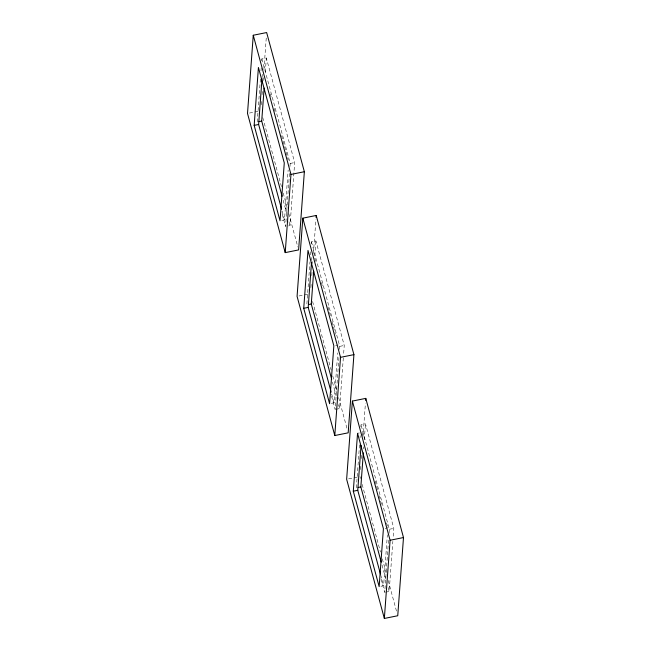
<?xml version="1.0" encoding="UTF-8"?>
<svg xmlns="http://www.w3.org/2000/svg" width="651" height="651" viewBox="0 0 651 651"><rect width="100%" height="100%" fill="white"/><g stroke="black" fill="none" stroke-linecap="round" stroke-linejoin="round"><path stroke-width="0.49" stroke-dasharray="3.25 2.44" d="M257.243 121.989L260.408 78.926M260.994 70.918L261.214 67.907M261.726 60.901L261.873 58.899L266.34 57.996L294.675 162.547L290.037 225.637L286.464 226.361M262.076 77.559L262.369 73.563M261.344 104.73L261.645 100.726M262.084 94.704L262.377 90.701M263.118 80.675L263.338 77.664M263.924 69.641L266.283 37.563M265.315 72.017L266.34 57.996M281.81 220.445L284.487 219.908L288.157 169.984M289.475 173.467L285.577 226.54L281.606 211.884M289.988 166.453L290.208 163.45L261.873 58.899M306.881 303.903L309.974 261.84M310.486 254.834L310.706 251.823M311.292 243.816L311.438 241.814L315.906 240.911L344.241 345.461L343.5 355.479M311.642 260.465L311.862 257.47M310.909 287.644L311.211 283.633M311.796 275.617L312.089 271.605M312.675 263.582L312.83 261.58M313.416 253.556L315.922 219.477M314.807 255.933L315.906 240.911M331.375 403.36L334.053 402.823L337.723 352.899M338.968 357.383L335.143 409.455L331.172 394.799M339.553 349.367L339.773 346.365L311.438 241.814M336.03 409.276L339.602 408.551L343.427 356.479M356.374 487.819L359.539 444.755M360.052 437.749L360.198 435.739M360.857 426.73L361.004 424.729L365.471 423.825L393.806 528.376L393.139 537.392M360.548 469.558L360.849 465.546M361.362 458.532L361.655 454.52M362.908 437.48L365.406 403.392M363.632 448.865L363.779 446.855M364.291 439.848L365.471 423.825M380.941 586.274L383.618 585.729L387.361 534.813M388.533 540.297L384.708 592.369L380.729 577.714M389.046 533.283L389.339 529.279L361.004 424.729M385.595 592.19L389.168 591.466L392.846 541.396M249.423 113.062L258.032 111.329M290.208 163.45L294.675 162.547M298.988 295.977L307.597 294.244M335.631 345.453L338.308 344.916M339.773 346.365L344.241 345.461M357.554 433.306L359.336 432.939M348.554 478.892L357.163 477.159M385.197 528.368L387.874 527.831M389.339 529.279L393.806 528.376M270.271 93.842L271.329 97.731M274.234 108.44L275.283 112.338M281.614 135.709L288.214 160.048M314.824 258.252L316.142 263.118M321.423 282.591L322.473 286.489M328.014 306.938L330.659 316.679M331.977 321.545L335.403 334.199M362.013 432.402L363.331 437.269M375.204 481.089L377.849 490.821M379.167 495.696L381.803 505.428M386.556 522.956L387.605 526.854M262.768 117.611L281.623 187.195M283.218 193.07L287.197 207.775M288.792 213.658L297.824 246.973M312.594 301.503L331.188 370.11M332.775 375.985L336.762 390.69M338.618 397.549L347.382 429.888M360.036 476.573L360.564 478.534M362.159 484.417L380.485 552.04M382.34 558.9L386.596 574.581M388.183 580.464L396.947 612.803M283.152 200.239L286.595 212.942M288.979 221.731L290.037 225.637M332.458 382.17L336.16 395.849M338.544 404.645L339.602 408.551M382.023 565.084L385.726 578.763M388.11 587.56L389.168 591.466M282.119 211.144L284.487 219.908M331.685 394.058L334.053 402.823M380.721 575.02L383.618 585.729"/><path stroke-width="0.98" d="M253.255 35.252L247.51 113.453L285.219 252.621L298.614 249.919L304.359 171.718L266.65 32.55L253.255 35.252L290.964 174.427L285.219 252.621M254.167 125.383L258.423 67.476L284.275 162.905L280.028 220.803L254.167 125.383L258.634 124.479L262.003 78.551M282.095 196.325L261.71 121.086L264.135 88.04M302.821 218.166L297.076 296.368L334.785 435.535L348.179 432.834L353.924 354.632L316.215 215.465L302.821 218.166L340.53 357.342L334.785 435.535M303.732 308.297L307.988 250.391L333.841 345.811L329.593 403.718L303.732 308.297L308.2 307.394L311.495 262.467M316.069 217.467L316.215 215.465M331.66 379.24L311.276 304.001L313.701 270.954M352.386 401.081L346.641 479.282L384.35 618.45L397.745 615.748L403.49 537.547L365.781 398.379L352.386 401.081L390.095 540.257L384.35 618.45M353.298 491.212L357.554 433.306L383.406 528.726L379.159 586.632L353.298 491.212L357.765 490.309L361.061 445.382M365.634 400.381L365.781 398.379M381.226 562.155L360.841 486.915L363.339 452.868M259.033 121.631L261.71 121.086M290.964 174.427L304.359 171.718M308.598 304.546L311.276 304.001M340.53 357.342L353.924 354.632M358.164 487.461L360.841 486.915M390.095 540.257L403.49 537.547M258.634 124.479L281.59 209.191M308.2 307.394L331.156 392.105M357.765 490.309L380.453 574.052"/></g></svg>
